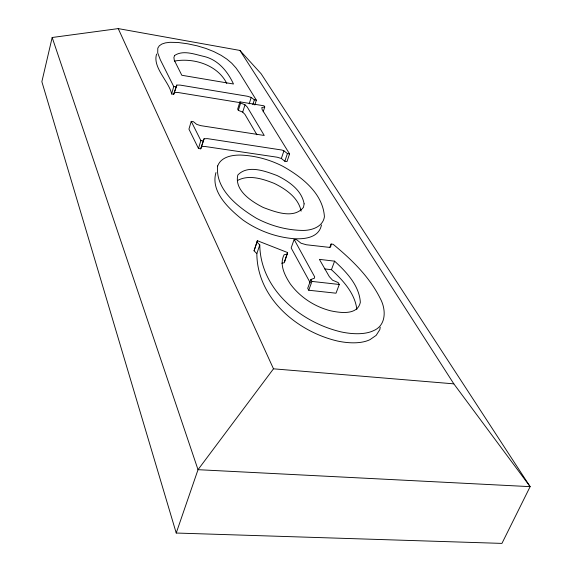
<?xml version="1.0" encoding="UTF-8"?>
<svg xmlns="http://www.w3.org/2000/svg" width="572" height="572" viewBox="0 0 572 572"><rect width="100%" height="100%" fill="white"/><g stroke="black" fill="none" stroke-linecap="round" stroke-linejoin="round"><path stroke-width="0.86" d="M281.753 263.27L284.363 262.698L287.63 252.567L257.364 240.698L254.061 250.801L256.842 253.618C257.107 297.998 296.968 331.588 337.58 341.055A49.714 23.774 21 0 0 369.984 339.646L376.161 335.371L379.822 329.629L380.23 327.198M257.364 240.698L256.978 242.113L259.774 244.916C260.367 289.31 300.6 322.365 341.098 331.903A49.9 23.523 21 0 0 373.573 330.637C386.586 325.289 386.1 309.059 380.251 298.498C369.441 276.748 351.63 259.538 333.111 244.273L331.124 244.029L330.673 246.889L329.3 247.361L306.342 244.759L301.044 243.243L296.704 239.761L294.144 239.446L291.155 247.941L310.289 282.897M52.174 37.495L41.863 81.689L176.226 533.033L501.937 543.4L530.137 486.65L261.118 73.745L239.933 50.443L118.24 28.6L52.174 37.495L198.019 469.683L176.226 533.033M256.363 100.157L254.347 99.821L251.201 97.426L247.376 96.246L180.044 85.078L176.812 85.078L173.724 94.301L171.614 93.951L173.731 86.508L160.339 59.817L157.722 52.931L157.8 48.141L159.309 45.796L161.855 44.044L165.415 42.886L169.991 42.307L177.971 42.478L187.723 43.808L197.183 45.839L205.87 48.434L213.828 51.587L221.107 55.327L226.869 59.116L231.753 63.227L236.007 67.946L239.925 73.545L256.363 100.157L254.833 104.969M173.724 94.301L176.812 85.078M263.184 111.805L264.743 106.964L264.021 105.806L239.933 101.859L240.619 103.017L244.995 104.79L247.254 107.035L264.243 135.464L200.851 125.661L196.747 124.41L193.443 121.722L191.227 121.371L188.939 129.122L198.477 148.484L200.751 148.82L204.068 138.76L207.514 138.638L282.003 150.057L283.912 150.836L287.416 153.575L289.575 153.904L286.994 161.561L284.835 161.24L281.352 158.487L277.227 157.221L205.126 146.504L201.694 146.639M198.477 148.484L200.858 140.569L191.227 121.371M200.751 148.82L204.068 138.76M239.933 101.859L237.652 109.18L238.331 110.353L242.7 112.119L244.938 114.379L256.907 134.742M238.331 110.353L240.619 103.017M242.7 112.119L244.995 104.79M249.177 103.847L251.201 97.426M252.824 104.64L254.347 99.821M321.485 224.925C318.697 239.361 300.736 239.732 289.153 238.188C272.551 236 256.664 229.687 242.993 220.048C229.372 209.259 210.26 191.827 215.959 172.572M281.352 158.487L283.912 150.836M254.061 250.801L256.978 242.113M284.835 161.24L287.416 153.575M256.842 253.618L259.774 244.916M284.599 261.218L287.63 252.567M294.144 239.446L314.664 276.848L314.471 278.164L310.903 279.508L307.7 288.309L308.737 290.233L336.014 293.2L339.296 284.47L338.195 282.568L332.561 280.201L329.343 276.676L319.398 259.359L334.606 261.168C346.439 271.993 359.273 285.5 360.346 302.302C357.543 315.408 340.462 312.877 330.702 310.825C314.707 306.764 300.057 297.225 290.269 283.891C284.906 275.661 279.029 264.464 284.098 254.79L287.401 254.032M308.737 290.233L311.954 281.417L310.903 279.508M329.894 247.383L331.124 244.029M356.835 309.402C354.976 293.322 342.935 280.244 331.438 269.698L334.606 261.168M156.614 54.04C152.224 67.346 169.226 81.717 171.614 93.951M453.832 383.848L273.48 368.818L198.019 469.683L530.137 486.65L453.832 383.848L239.933 50.443M237.502 180.495C248.963 174.267 263.041 178.964 274.338 183.448C285.864 189.125 298.455 197.726 301.122 211.147M174.489 61.082C193.629 57.55 217.718 64.943 226.798 83.505M264.743 106.964L261.826 107.515L262.105 109.445L289.575 153.904M174.696 92.5L177.921 92.478L239.875 102.617M311.954 281.417L339.296 284.47M324.703 268.919L331.438 269.698M200.858 140.569L203.139 140.912M173.731 86.508L175.847 86.858M118.24 28.6L273.48 368.818M217.667 165.93C215.036 189.625 238.445 207.443 256.499 218.311C270.899 225.904 286.987 230.302 303.303 230.43C312.105 230.373 322.937 226.691 324.417 216.781C323.023 193.407 301.744 176.848 282.804 166.273C269.727 159.588 255.305 155.677 240.619 155.069C232.003 154.962 221.128 156.828 217.667 165.93M304.118 203.847L303.496 207.293C293.865 219.326 275.196 211.919 263.242 207.479C251.408 201.451 234.241 190.462 237.795 175.053C247.869 164.4 265.251 171.185 276.998 175.511C288.746 181.274 301.709 190.047 304.118 203.847M174.632 55.455L173.902 57.493L174.296 60.253L181.81 75.268L233.483 83.998C227.735 71.521 218.332 60.06 204.49 56.556C195.102 54.533 183.44 49.65 174.632 55.455"/></g></svg>
